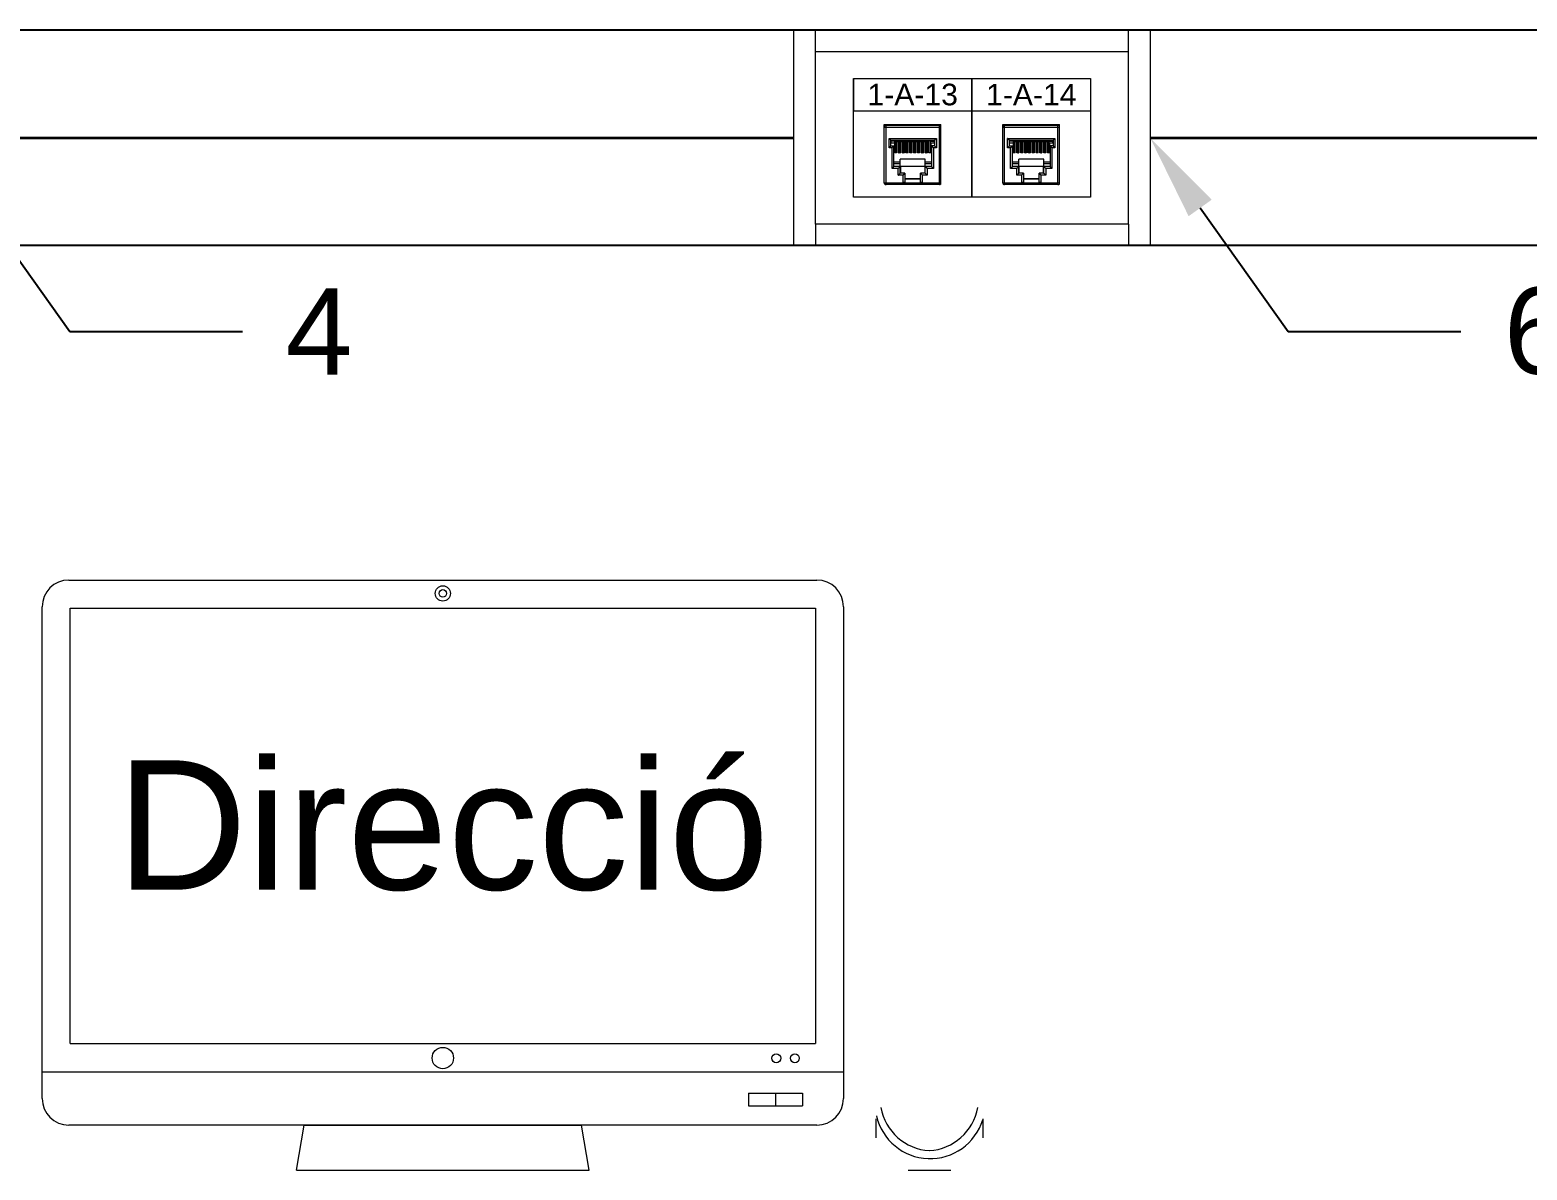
# Model space of a CAD drawing. Header units: millimetres. Extents: x 1256 to 2931, y 3298 to 3694.
# Drawn here: x 1974 to 2043.5, y 3333.4 to 3386.2 of the extents above; entities that cross this region are included whole.
import ezdxf
from ezdxf import colors
from ezdxf.entities.mleader import LeaderData, LeaderLine
from ezdxf.math import Vec2, Vec3

# ---------------------------------------------------------------- set-up
doc = ezdxf.new("R2010")
doc.units = ezdxf.units.MM
doc.layers.get('0').update_dxf_attribs({"color": 250, "lineweight": 5})
for name, color, linetype, lineweight in [('Canales', 250, 'Continuous', 25), ('Direcció', 1, 'Continuous', 35), ('Directrius', 1, 'Continuous', 35), ('Pantalla Rack', 250, 'Continuous', 5), ('Roseta', 250, 'Continuous', 5), ('Vendes', 1, 'Continuous', 35)]:
    doc.layers.add(name, color=color, linetype=linetype, lineweight=lineweight)
doc.styles.get("Standard").update_dxf_attribs({"font": 'Arial.ttf'})
pattern_1 = [(45, (1893.6518, 3266.090486), (-0.03132663, 0.03132663), [])]
pattern_2 = [(45, (1899.1518, 3266.090486), (-0.03132663, 0.03132663), [])]

# ---------------------------------------------------------------- blocks, each defined once
blk = doc.blocks.new('MOUSE FRONTAL')
at = {"color": 250}
for p, q in [((-0.03329, 0.02004), (-0.03327, 0.03198)), ((0.03327, 0.03187), (0.03329, 0.02004)), ((-0.01329, 0), (0.01329, 0))]:
    blk.add_line(p, q, dxfattribs=at)
for centre, radius, start, end in [((0.00192, 0.04488), 0.03284, 190.31373, 266.56712), ((-0.00211, 0.04488), 0.03284, 273.43288, 349.68627), ((0.00042, 0.04151), 0.03438, 192.91762, 342.8701)]:
    blk.add_arc(centre, radius, start, end, dxfattribs=at)
blk = doc.blocks.new('MONITOR FRONTAL')
at = {"color": 250}
for p, q in [((-0.23333, 0.36802), (0.23333, 0.36802)), ((-0.25, 0.04469), (-0.25, 0.35135)), ((-0.2325, 0.07885), (-0.2325, 0.35052)), ((-0.2325, 0.35052), (0.2325, 0.35052)), ((0.2325, 0.35052), (0.2325, 0.07885)), ((0.25, 0.35135), (0.25, 0.04469)), ((-0.2325, 0.07885), (0.2325, 0.07885)), ((-0.25, 0.06135), (0.25, 0.06135)), ((0.19073, 0.048), (0.22448, 0.048)), ((0.19073, 0.048), (0.19073, 0.04011)), ((0.20761, 0.048), (0.20761, 0.04011)), ((0.22448, 0.048), (0.22448, 0.04011)), ((0.19073, 0.04011), (0.22448, 0.04011)), ((0.23333, 0.02802), (-0.23333, 0.02802)), ((-0.0913, 0), (-0.08647, 0.02802)), ((-0.08647, 0.02802), (0.08647, 0.02802)), ((0.0913, 0), (0.08647, 0.02802)), ((-0.0913, 0), (0.0913, 0)), ((-0.0913, 0), (0.0913, 0))]:
    blk.add_line(p, q, dxfattribs=at)
for centre, radius in [((0, 0.35969), 0.00476), ((0, 0.35969), 0.00235), ((0, 0.06986), 0.00667), ((0.20805, 0.06973), 0.00276), ((0.21966, 0.06973), 0.00276)]:
    blk.add_circle(centre, radius, dxfattribs=at)
for centre, start, end in [((-0.23333, 0.35135), 90, 180), ((0.23333, 0.35135), 0, 90), ((-0.23333, 0.04469), 180, 270), ((0.23333, 0.04469), 270, 0)]:
    blk.add_arc(centre, 0.01667, start, end, dxfattribs=at)

msp = doc.modelspace()

# ---------------------------------------------------------------- hatches: boundary and pattern name
at = {"layer": 'Roseta'}
h = msp.add_hatch(dxfattribs=at)
h.set_pattern_fill('ANSI31', color=256, scale=0.013954, style=0)
h.set_pattern_definition(pattern_1)
h.paths.add_polyline_path([(2014.372, 3381.112), (2014.313, 3381.112), (2014.298, 3381.111), (2014.298, 3380.535), (2014.372, 3380.535)])
h = msp.add_hatch(dxfattribs=at)
h.set_pattern_fill('ANSI31', color=256, scale=0.013954, style=0)
h.set_pattern_definition(pattern_1)
h.paths.add_polyline_path([(2014.55, 3381.112), (2014.487, 3381.112), (2014.475, 3381.111), (2014.475, 3380.535), (2014.55, 3380.535)])
h.paths.add_polyline_path([(2014.726, 3381.112), (2014.651, 3381.112), (2014.651, 3380.535), (2014.726, 3380.535)])
h.paths.add_polyline_path([(2014.904, 3381.112), (2014.829, 3381.112), (2014.829, 3380.535), (2014.904, 3380.535)])
h.paths.add_polyline_path([(2015.081, 3381.112), (2015.006, 3381.112), (2015.006, 3380.535), (2015.081, 3380.535)])
h.paths.add_polyline_path([(2015.183, 3380.535), (2015.258, 3380.535), (2015.258, 3381.112), (2015.183, 3381.112)])
h.paths.add_polyline_path([(2015.362, 3380.535), (2015.436, 3380.535), (2015.436, 3381.112), (2015.362, 3381.112)])
h = msp.add_hatch(dxfattribs=at)
h.set_pattern_fill('ANSI31', color=256, scale=0.013954, style=0)
h.set_pattern_definition(pattern_1)
h.paths.add_polyline_path([(2015.542, 3380.535), (2015.617, 3380.535), (2015.617, 3381.112), (2015.612, 3381.112), (2015.542, 3381.112)])
h = msp.add_hatch(dxfattribs=at)
h.set_pattern_fill('ANSI31', color=256, scale=0.013954, style=0)
h.set_pattern_definition(pattern_2)
h.paths.add_polyline_path([(2019.872, 3381.112), (2019.813, 3381.112), (2019.798, 3381.111), (2019.798, 3380.535), (2019.872, 3380.535)])
h = msp.add_hatch(dxfattribs=at)
h.set_pattern_fill('ANSI31', color=256, scale=0.013954, style=0)
h.set_pattern_definition(pattern_2)
h.paths.add_polyline_path([(2020.05, 3381.112), (2019.987, 3381.112), (2019.975, 3381.111), (2019.975, 3380.535), (2020.05, 3380.535)])
h.paths.add_polyline_path([(2020.226, 3381.112), (2020.151, 3381.112), (2020.151, 3380.535), (2020.226, 3380.535)])
h.paths.add_polyline_path([(2020.404, 3381.112), (2020.329, 3381.112), (2020.329, 3380.535), (2020.404, 3380.535)])
h.paths.add_polyline_path([(2020.581, 3381.112), (2020.506, 3381.112), (2020.506, 3380.535), (2020.581, 3380.535)])
h.paths.add_polyline_path([(2020.683, 3380.535), (2020.758, 3380.535), (2020.758, 3381.112), (2020.683, 3381.112)])
h.paths.add_polyline_path([(2020.862, 3380.535), (2020.936, 3380.535), (2020.936, 3381.112), (2020.862, 3381.112)])
h = msp.add_hatch(dxfattribs=at)
h.set_pattern_fill('ANSI31', color=256, scale=0.013954, style=0)
h.set_pattern_definition(pattern_2)
h.paths.add_polyline_path([(2021.042, 3380.535), (2021.117, 3380.535), (2021.117, 3381.112), (2021.112, 3381.112), (2021.042, 3381.112)])

# ---------------------------------------------------------------- linework, layer by layer
at = {"layer": 'Canales'}
for p, q in [((1867.104, 3386.239), (2064.604, 3386.239)), ((2332.104, 3376.239), (1867.104, 3376.239))]:
    msp.add_line(p, q, dxfattribs=at)
at = {"layer": 'Direcció'}
msp.add_line((2025.964, 3381.239), (2073.604, 3381.239), dxfattribs=at)
at = {"layer": 'Roseta'}
for p, q in [((2009.444, 3386.239), (2025.964, 3386.239)), ((2009.444, 3376.239), (2009.444, 3386.239)), ((2010.444, 3377.239), (2010.444, 3386.239)), ((2024.964, 3377.239), (2024.964, 3386.239)), ((2025.964, 3386.239), (2025.964, 3376.239)), ((2010.444, 3385.239), (2024.964, 3385.239)), ((2012.204, 3383.989), (2017.704, 3383.989)), ((2012.204, 3378.489), (2012.204, 3383.989)), ((2012.204, 3383.989), (2012.204, 3382.489)), ((2017.704, 3383.989), (2017.704, 3378.489)), ((2017.704, 3383.989), (2023.204, 3383.989)), ((2017.704, 3378.489), (2017.704, 3383.989)), ((2017.704, 3378.489), (2017.704, 3383.989)), ((2023.204, 3383.989), (2023.204, 3378.489)), ((2012.204, 3382.489), (2023.204, 3382.489)), ((2013.629, 3381.859), (2016.263, 3381.859)), ((2019.129, 3381.859), (2021.763, 3381.859)), ((2016.193, 3379.068), (2013.716, 3379.068)), ((2021.693, 3379.068), (2019.216, 3379.068)), ((2017.704, 3378.489), (2012.204, 3378.489)), ((2023.204, 3378.489), (2017.704, 3378.489)), ((2024.964, 3377.239), (2010.444, 3377.239)), ((2010.444, 3377.239), (2010.444, 3376.239)), ((2024.964, 3377.239), (2024.964, 3376.239)), ((2025.964, 3376.239), (2009.444, 3376.239))]:
    msp.add_line(p, q, dxfattribs=at)
at = {"layer": 'Roseta', "linetype": 'Continuous'}
for p, q in [((2013.629, 3379.155), (2013.629, 3381.859)), ((2013.629, 3381.736), (2016.263, 3381.736)), ((2013.716, 3379.068), (2013.716, 3381.859)), ((2013.716, 3381.824), (2016.193, 3381.824)), ((2016.193, 3379.068), (2016.193, 3381.859)), ((2016.263, 3379.068), (2016.263, 3381.859)), ((2019.129, 3379.155), (2019.129, 3381.859)), ((2019.129, 3381.736), (2021.763, 3381.736)), ((2019.216, 3379.068), (2019.216, 3381.859)), ((2019.216, 3381.824), (2021.693, 3381.824)), ((2021.693, 3379.068), (2021.693, 3381.859)), ((2021.763, 3379.068), (2021.763, 3381.859)), ((2013.856, 3381.211), (2016.053, 3381.211)), ((2013.856, 3380.777), (2013.856, 3381.211)), ((2013.995, 3380.777), (2013.856, 3380.777)), ((2013.943, 3381.124), (2015.966, 3381.124)), ((2013.943, 3380.864), (2013.943, 3381.124)), ((2013.943, 3381.124), (2013.943, 3381.124)), ((2013.943, 3381.112), (2015.966, 3381.112)), ((2013.943, 3381.072), (2013.951, 3381.072)), ((2013.943, 3380.864), (2014.117, 3380.864)), ((2013.951, 3380.995), (2013.951, 3381.112)), ((2014.126, 3381.082), (2013.951, 3381.082)), ((2014.126, 3380.995), (2013.951, 3380.995)), ((2013.995, 3379.818), (2013.995, 3380.777)), ((2014.082, 3379.905), (2014.082, 3380.864)), ((2014.117, 3380.995), (2014.117, 3380.535)), ((2014.126, 3380.535), (2014.126, 3381.112)), ((2014.135, 3381.112), (2014.135, 3380.535)), ((2014.202, 3380.535), (2014.202, 3381.073)), ((2014.202, 3381.073), (2014.284, 3381.073)), ((2014.284, 3381.072), (2014.202, 3381.072)), ((2014.284, 3380.535), (2014.284, 3381.073)), ((2014.291, 3381.112), (2014.291, 3380.535)), ((2014.298, 3381.112), (2014.298, 3380.535)), ((2014.313, 3381.112), (2014.298, 3381.111)), ((2014.372, 3381.112), (2014.372, 3380.535)), ((2014.38, 3380.535), (2014.38, 3381.073)), ((2014.38, 3381.073), (2014.462, 3381.073)), ((2014.462, 3381.072), (2014.38, 3381.072)), ((2014.462, 3380.535), (2014.462, 3381.073)), ((2014.47, 3381.112), (2014.47, 3380.535)), ((2014.475, 3381.112), (2014.475, 3380.535)), ((2014.487, 3381.112), (2014.475, 3381.111)), ((2014.55, 3381.112), (2014.55, 3380.535)), ((2014.558, 3380.535), (2014.558, 3381.073)), ((2014.558, 3381.073), (2014.64, 3381.073)), ((2014.64, 3381.072), (2014.558, 3381.072)), ((2014.64, 3380.535), (2014.64, 3381.073)), ((2014.649, 3381.112), (2014.649, 3380.535)), ((2014.651, 3381.112), (2014.651, 3380.535)), ((2014.726, 3381.112), (2014.726, 3380.535)), ((2014.736, 3380.535), (2014.736, 3381.073)), ((2014.736, 3381.073), (2014.817, 3381.073)), ((2014.817, 3381.072), (2014.736, 3381.072)), ((2014.817, 3380.535), (2014.817, 3381.073)), ((2014.827, 3381.112), (2014.827, 3380.535)), ((2014.829, 3381.112), (2014.829, 3380.535)), ((2014.904, 3381.112), (2014.904, 3380.535)), ((2014.913, 3380.535), (2014.913, 3381.073)), ((2014.913, 3381.073), (2014.995, 3381.073)), ((2014.995, 3381.072), (2014.913, 3381.072)), ((2014.995, 3380.535), (2014.995, 3381.073)), ((2015.006, 3381.112), (2015.006, 3380.535)), ((2015.081, 3381.112), (2015.081, 3380.535)), ((2015.081, 3381.112), (2015.081, 3380.535)), ((2015.091, 3380.535), (2015.091, 3381.073)), ((2015.091, 3381.073), (2015.173, 3381.073)), ((2015.173, 3381.072), (2015.091, 3381.072)), ((2015.173, 3380.535), (2015.173, 3381.073)), ((2015.183, 3381.112), (2015.183, 3380.535)), ((2015.258, 3381.112), (2015.258, 3380.535)), ((2015.259, 3381.112), (2015.259, 3380.535)), ((2015.269, 3380.535), (2015.269, 3381.073)), ((2015.269, 3381.073), (2015.351, 3381.073)), ((2015.351, 3381.072), (2015.269, 3381.072)), ((2015.351, 3380.535), (2015.351, 3381.073)), ((2015.362, 3381.112), (2015.362, 3380.535)), ((2015.436, 3381.112), (2015.436, 3380.535)), ((2015.44, 3381.112), (2015.44, 3380.535)), ((2015.447, 3380.535), (2015.447, 3381.073)), ((2015.447, 3381.073), (2015.529, 3381.073)), ((2015.529, 3381.072), (2015.447, 3381.072)), ((2015.529, 3380.535), (2015.529, 3381.073)), ((2015.542, 3381.112), (2015.542, 3380.535)), ((2015.617, 3381.112), (2015.612, 3381.112)), ((2015.617, 3381.113), (2015.617, 3381.112)), ((2015.617, 3381.112), (2015.617, 3380.535)), ((2015.621, 3381.112), (2015.621, 3380.535)), ((2015.625, 3380.535), (2015.625, 3381.073)), ((2015.625, 3381.073), (2015.707, 3381.073)), ((2015.707, 3381.072), (2015.625, 3381.072)), ((2015.707, 3380.535), (2015.707, 3381.073)), ((2015.774, 3380.535), (2015.774, 3381.112)), ((2015.783, 3380.535), (2015.783, 3381.112)), ((2015.783, 3381.082), (2015.957, 3381.082)), ((2015.957, 3380.995), (2015.783, 3380.995)), ((2015.792, 3380.995), (2015.792, 3380.535)), ((2015.966, 3380.864), (2015.792, 3380.864)), ((2015.826, 3380.864), (2015.826, 3379.905)), ((2016.053, 3380.777), (2015.914, 3380.777)), ((2015.914, 3380.777), (2015.914, 3379.818)), ((2015.957, 3380.995), (2015.957, 3381.112)), ((2015.966, 3381.072), (2015.957, 3381.072)), ((2015.966, 3381.124), (2015.966, 3380.864)), ((2015.966, 3381.124), (2015.966, 3381.124)), ((2016.053, 3381.211), (2016.053, 3380.777)), ((2019.356, 3381.211), (2021.553, 3381.211)), ((2019.356, 3380.777), (2019.356, 3381.211)), ((2019.495, 3380.777), (2019.356, 3380.777)), ((2019.443, 3381.124), (2021.466, 3381.124)), ((2019.443, 3380.864), (2019.443, 3381.124)), ((2019.443, 3381.124), (2019.443, 3381.124)), ((2019.443, 3381.112), (2021.466, 3381.112)), ((2019.443, 3381.072), (2019.451, 3381.072)), ((2019.443, 3380.864), (2019.617, 3380.864)), ((2019.451, 3380.995), (2019.451, 3381.112)), ((2019.626, 3381.082), (2019.451, 3381.082)), ((2019.626, 3380.995), (2019.451, 3380.995)), ((2019.495, 3379.818), (2019.495, 3380.777)), ((2019.582, 3379.905), (2019.582, 3380.864)), ((2019.617, 3380.995), (2019.617, 3380.535)), ((2019.626, 3380.535), (2019.626, 3381.112)), ((2019.635, 3381.112), (2019.635, 3380.535)), ((2019.702, 3380.535), (2019.702, 3381.073)), ((2019.702, 3381.073), (2019.784, 3381.073)), ((2019.784, 3381.072), (2019.702, 3381.072)), ((2019.784, 3380.535), (2019.784, 3381.073)), ((2019.791, 3381.112), (2019.791, 3380.535)), ((2019.798, 3381.112), (2019.798, 3380.535)), ((2019.813, 3381.112), (2019.798, 3381.111)), ((2019.872, 3381.112), (2019.872, 3380.535)), ((2019.88, 3380.535), (2019.88, 3381.073)), ((2019.88, 3381.073), (2019.962, 3381.073)), ((2019.962, 3381.072), (2019.88, 3381.072)), ((2019.962, 3380.535), (2019.962, 3381.073)), ((2019.97, 3381.112), (2019.97, 3380.535)), ((2019.975, 3381.112), (2019.975, 3380.535)), ((2019.987, 3381.112), (2019.975, 3381.111)), ((2020.05, 3381.112), (2020.05, 3380.535)), ((2020.058, 3380.535), (2020.058, 3381.073)), ((2020.058, 3381.073), (2020.14, 3381.073)), ((2020.14, 3381.072), (2020.058, 3381.072)), ((2020.14, 3380.535), (2020.14, 3381.073)), ((2020.149, 3381.112), (2020.149, 3380.535)), ((2020.151, 3381.112), (2020.151, 3380.535)), ((2020.226, 3381.112), (2020.226, 3380.535)), ((2020.236, 3380.535), (2020.236, 3381.073)), ((2020.236, 3381.073), (2020.317, 3381.073)), ((2020.317, 3381.072), (2020.236, 3381.072)), ((2020.317, 3380.535), (2020.317, 3381.073)), ((2020.327, 3381.112), (2020.327, 3380.535)), ((2020.329, 3381.112), (2020.329, 3380.535)), ((2020.404, 3381.112), (2020.404, 3380.535)), ((2020.413, 3380.535), (2020.413, 3381.073)), ((2020.413, 3381.073), (2020.495, 3381.073)), ((2020.495, 3381.072), (2020.413, 3381.072)), ((2020.495, 3380.535), (2020.495, 3381.073)), ((2020.506, 3381.112), (2020.506, 3380.535)), ((2020.581, 3381.112), (2020.581, 3380.535)), ((2020.581, 3381.112), (2020.581, 3380.535)), ((2020.591, 3380.535), (2020.591, 3381.073)), ((2020.591, 3381.073), (2020.673, 3381.073)), ((2020.673, 3381.072), (2020.591, 3381.072)), ((2020.673, 3380.535), (2020.673, 3381.073)), ((2020.683, 3381.112), (2020.683, 3380.535)), ((2020.758, 3381.112), (2020.758, 3380.535)), ((2020.759, 3381.112), (2020.759, 3380.535)), ((2020.769, 3380.535), (2020.769, 3381.073)), ((2020.769, 3381.073), (2020.851, 3381.073)), ((2020.851, 3381.072), (2020.769, 3381.072)), ((2020.851, 3380.535), (2020.851, 3381.073)), ((2020.862, 3381.112), (2020.862, 3380.535)), ((2020.936, 3381.112), (2020.936, 3380.535)), ((2020.94, 3381.112), (2020.94, 3380.535)), ((2020.947, 3380.535), (2020.947, 3381.073)), ((2020.947, 3381.073), (2021.029, 3381.073)), ((2021.029, 3381.072), (2020.947, 3381.072)), ((2021.029, 3380.535), (2021.029, 3381.073)), ((2021.042, 3381.112), (2021.042, 3380.535)), ((2021.117, 3381.112), (2021.112, 3381.112)), ((2021.117, 3381.113), (2021.117, 3381.112)), ((2021.117, 3381.112), (2021.117, 3380.535)), ((2021.121, 3381.112), (2021.121, 3380.535)), ((2021.125, 3380.535), (2021.125, 3381.073)), ((2021.125, 3381.073), (2021.207, 3381.073)), ((2021.207, 3381.072), (2021.125, 3381.072)), ((2021.207, 3380.535), (2021.207, 3381.073)), ((2021.274, 3380.535), (2021.274, 3381.112)), ((2021.283, 3380.535), (2021.283, 3381.112)), ((2021.283, 3381.082), (2021.457, 3381.082)), ((2021.457, 3380.995), (2021.283, 3380.995)), ((2021.292, 3380.995), (2021.292, 3380.535)), ((2021.466, 3380.864), (2021.292, 3380.864)), ((2021.326, 3380.864), (2021.326, 3379.905)), ((2021.553, 3380.777), (2021.414, 3380.777)), ((2021.414, 3380.777), (2021.414, 3379.818)), ((2021.457, 3380.995), (2021.457, 3381.112)), ((2021.466, 3381.072), (2021.457, 3381.072)), ((2021.466, 3381.124), (2021.466, 3380.864)), ((2021.466, 3381.124), (2021.466, 3381.124)), ((2021.553, 3381.211), (2021.553, 3380.777)), ((2014.37, 3380.114), (2014.082, 3380.114)), ((2014.37, 3380.027), (2014.082, 3380.027)), ((2014.202, 3380.535), (2014.117, 3380.535)), ((2014.38, 3380.535), (2014.284, 3380.535)), ((2014.37, 3379.591), (2014.37, 3380.254)), ((2015.539, 3380.254), (2014.37, 3380.254)), ((2014.558, 3380.535), (2014.462, 3380.535)), ((2014.736, 3380.535), (2014.64, 3380.535)), ((2014.913, 3380.535), (2014.817, 3380.535)), ((2015.091, 3380.535), (2014.995, 3380.535)), ((2015.269, 3380.535), (2015.173, 3380.535)), ((2015.447, 3380.535), (2015.351, 3380.535)), ((2015.625, 3380.535), (2015.529, 3380.535)), ((2015.539, 3379.591), (2015.539, 3380.254)), ((2015.826, 3380.114), (2015.539, 3380.114)), ((2015.826, 3380.027), (2015.539, 3380.027)), ((2015.792, 3380.535), (2015.707, 3380.535)), ((2019.87, 3380.114), (2019.582, 3380.114)), ((2019.87, 3380.027), (2019.582, 3380.027)), ((2019.702, 3380.535), (2019.617, 3380.535)), ((2019.88, 3380.535), (2019.784, 3380.535)), ((2019.87, 3379.591), (2019.87, 3380.254)), ((2021.039, 3380.254), (2019.87, 3380.254)), ((2020.058, 3380.535), (2019.962, 3380.535)), ((2020.236, 3380.535), (2020.14, 3380.535)), ((2020.413, 3380.535), (2020.317, 3380.535)), ((2020.591, 3380.535), (2020.495, 3380.535)), ((2020.769, 3380.535), (2020.673, 3380.535)), ((2020.947, 3380.535), (2020.851, 3380.535)), ((2021.125, 3380.535), (2021.029, 3380.535)), ((2021.039, 3379.591), (2021.039, 3380.254)), ((2021.326, 3380.114), (2021.039, 3380.114)), ((2021.326, 3380.027), (2021.039, 3380.027)), ((2021.292, 3380.535), (2021.207, 3380.535)), ((2014.283, 3379.818), (2013.995, 3379.818)), ((2015.826, 3379.905), (2014.082, 3379.905)), ((2014.283, 3379.504), (2014.283, 3379.818)), ((2014.501, 3379.504), (2014.283, 3379.504)), ((2014.588, 3379.591), (2014.37, 3379.591)), ((2014.374, 3379.905), (2014.374, 3379.591)), ((2014.382, 3379.905), (2014.382, 3379.591)), ((2014.501, 3379.504), (2014.501, 3379.155)), ((2014.588, 3379.591), (2014.588, 3379.181)), ((2014.588, 3379.347), (2015.321, 3379.347)), ((2014.588, 3379.338), (2015.321, 3379.338)), ((2015.321, 3379.181), (2015.321, 3379.591)), ((2015.539, 3379.591), (2015.321, 3379.591)), ((2015.408, 3379.155), (2015.408, 3379.504)), ((2015.626, 3379.504), (2015.408, 3379.504)), ((2015.527, 3379.591), (2015.527, 3379.905)), ((2015.535, 3379.591), (2015.535, 3379.905)), ((2015.626, 3379.818), (2015.626, 3379.504)), ((2015.914, 3379.818), (2015.626, 3379.818)), ((2019.783, 3379.818), (2019.495, 3379.818)), ((2021.326, 3379.905), (2019.582, 3379.905)), ((2019.783, 3379.504), (2019.783, 3379.818)), ((2020.001, 3379.504), (2019.783, 3379.504)), ((2020.088, 3379.591), (2019.87, 3379.591)), ((2019.874, 3379.905), (2019.874, 3379.591)), ((2019.882, 3379.905), (2019.882, 3379.591)), ((2020.001, 3379.504), (2020.001, 3379.155)), ((2020.088, 3379.591), (2020.088, 3379.181)), ((2020.088, 3379.347), (2020.821, 3379.347)), ((2020.088, 3379.338), (2020.821, 3379.338)), ((2020.821, 3379.181), (2020.821, 3379.591)), ((2021.039, 3379.591), (2020.821, 3379.591)), ((2020.908, 3379.155), (2020.908, 3379.504)), ((2021.126, 3379.504), (2020.908, 3379.504)), ((2021.027, 3379.591), (2021.027, 3379.905)), ((2021.035, 3379.591), (2021.035, 3379.905)), ((2021.126, 3379.818), (2021.126, 3379.504)), ((2021.414, 3379.818), (2021.126, 3379.818)), ((2013.629, 3379.155), (2016.263, 3379.155)), ((2014.588, 3379.329), (2015.321, 3379.329)), ((2019.129, 3379.155), (2021.763, 3379.155)), ((2020.088, 3379.329), (2020.821, 3379.329))]:
    msp.add_line(p, q, dxfattribs=at)
for centre, start, end in [((2013.716, 3381.736), 90, 180), ((2016.193, 3381.736), 36.23422, 90), ((2019.216, 3381.736), 90, 180), ((2021.693, 3381.736), 36.23422, 90), ((2013.716, 3379.155), 180, 270), ((2016.193, 3379.155), 270, 323.26635), ((2019.216, 3379.155), 180, 270), ((2021.693, 3379.155), 270, 323.26635)]:
    msp.add_arc(centre, 0.0872, start, end, dxfattribs=at)
for points, start_tangent, end_tangent in [([(2013.943, 3381.124), (2013.94, 3381.127), (2013.932, 3381.134), (2013.922, 3381.144), (2013.911, 3381.156), (2013.898, 3381.169), (2013.884, 3381.183), (2013.87, 3381.197), (2013.856, 3381.211)], (-0.707107, 0.707107), (-0.707107, 0.707107)), ([(2013.856, 3380.777), (2013.87, 3380.791), (2013.884, 3380.806), (2013.898, 3380.82), (2013.911, 3380.833), (2013.923, 3380.845), (2013.933, 3380.855), (2013.94, 3380.862), (2013.943, 3380.864)], (0.707107, 0.707107), (0.707107, 0.707107)), ([(2013.995, 3380.777), (2014.009, 3380.791), (2014.024, 3380.806), (2014.038, 3380.82), (2014.051, 3380.833), (2014.063, 3380.845), (2014.073, 3380.855), (2014.08, 3380.862), (2014.082, 3380.864)], (0.707107, 0.707107), (0.707107, 0.707107)), ([(2015.914, 3380.777), (2015.9, 3380.791), (2015.885, 3380.806), (2015.871, 3380.82), (2015.858, 3380.833), (2015.846, 3380.845), (2015.836, 3380.855), (2015.829, 3380.862), (2015.826, 3380.864)], (-0.707107, 0.707107), (-0.707107, 0.707107)), ([(2015.966, 3381.124), (2015.969, 3381.127), (2015.976, 3381.134), (2015.986, 3381.144), (2015.998, 3381.156), (2016.011, 3381.169), (2016.025, 3381.183), (2016.039, 3381.197), (2016.053, 3381.211)], (0.707107, 0.707107), (0.707107, 0.707107)), ([(2016.053, 3380.777), (2016.039, 3380.791), (2016.025, 3380.806), (2016.011, 3380.82), (2015.997, 3380.833), (2015.986, 3380.845), (2015.976, 3380.855), (2015.969, 3380.862), (2015.966, 3380.864)], (-0.707107, 0.707107), (-0.707107, 0.707107)), ([(2019.443, 3381.124), (2019.44, 3381.127), (2019.432, 3381.134), (2019.422, 3381.144), (2019.411, 3381.156), (2019.398, 3381.169), (2019.384, 3381.183), (2019.37, 3381.197), (2019.356, 3381.211)], (-0.707107, 0.707107), (-0.707107, 0.707107)), ([(2019.356, 3380.777), (2019.37, 3380.791), (2019.384, 3380.806), (2019.398, 3380.82), (2019.411, 3380.833), (2019.423, 3380.845), (2019.433, 3380.855), (2019.44, 3380.862), (2019.443, 3380.864)], (0.707107, 0.707107), (0.707107, 0.707107)), ([(2019.495, 3380.777), (2019.509, 3380.791), (2019.524, 3380.806), (2019.538, 3380.82), (2019.551, 3380.833), (2019.563, 3380.845), (2019.573, 3380.855), (2019.58, 3380.862), (2019.582, 3380.864)], (0.707107, 0.707107), (0.707107, 0.707107)), ([(2021.414, 3380.777), (2021.4, 3380.791), (2021.385, 3380.806), (2021.371, 3380.82), (2021.358, 3380.833), (2021.346, 3380.845), (2021.336, 3380.855), (2021.329, 3380.862), (2021.326, 3380.864)], (-0.707107, 0.707107), (-0.707107, 0.707107)), ([(2021.466, 3381.124), (2021.469, 3381.127), (2021.476, 3381.134), (2021.486, 3381.144), (2021.498, 3381.156), (2021.511, 3381.169), (2021.525, 3381.183), (2021.539, 3381.197), (2021.553, 3381.211)], (0.707107, 0.707107), (0.707107, 0.707107)), ([(2021.553, 3380.777), (2021.539, 3380.791), (2021.525, 3380.806), (2021.511, 3380.82), (2021.497, 3380.833), (2021.486, 3380.845), (2021.476, 3380.855), (2021.469, 3380.862), (2021.466, 3380.864)], (-0.707107, 0.707107), (-0.707107, 0.707107)), ([(2013.995, 3379.818), (2014.009, 3379.832), (2014.024, 3379.846), (2014.038, 3379.86), (2014.051, 3379.874), (2014.063, 3379.885), (2014.073, 3379.895), (2014.08, 3379.902), (2014.082, 3379.905)], (0.707107, 0.707107), (0.707107, 0.707107)), ([(2014.283, 3379.818), (2014.297, 3379.832), (2014.311, 3379.846), (2014.325, 3379.86), (2014.339, 3379.874), (2014.351, 3379.885), (2014.36, 3379.895), (2014.367, 3379.902), (2014.37, 3379.905)], (0.707107, 0.707107), (0.707107, 0.707107)), ([(2014.283, 3379.504), (2014.297, 3379.518), (2014.311, 3379.532), (2014.325, 3379.546), (2014.339, 3379.56), (2014.351, 3379.572), (2014.36, 3379.581), (2014.367, 3379.588), (2014.37, 3379.591)], (0.707107, 0.707107), (0.707107, 0.707107)), ([(2014.501, 3379.504), (2014.515, 3379.518), (2014.529, 3379.532), (2014.543, 3379.546), (2014.557, 3379.56), (2014.569, 3379.572), (2014.578, 3379.581), (2014.585, 3379.588), (2014.588, 3379.591)], (0.707107, 0.707107), (0.707107, 0.707107)), ([(2015.408, 3379.504), (2015.394, 3379.518), (2015.379, 3379.532), (2015.365, 3379.546), (2015.352, 3379.56), (2015.34, 3379.572), (2015.33, 3379.581), (2015.323, 3379.588), (2015.321, 3379.591)], (-0.707107, 0.707107), (-0.707107, 0.707107)), ([(2015.626, 3379.818), (2015.612, 3379.832), (2015.597, 3379.846), (2015.583, 3379.86), (2015.57, 3379.874), (2015.558, 3379.885), (2015.548, 3379.895), (2015.541, 3379.902), (2015.539, 3379.905)], (-0.707107, 0.707107), (-0.707107, 0.707107)), ([(2015.626, 3379.504), (2015.612, 3379.518), (2015.597, 3379.532), (2015.583, 3379.546), (2015.57, 3379.56), (2015.558, 3379.572), (2015.548, 3379.581), (2015.541, 3379.588), (2015.539, 3379.591)], (-0.707107, 0.707107), (-0.707107, 0.707107)), ([(2015.914, 3379.818), (2015.9, 3379.832), (2015.885, 3379.846), (2015.871, 3379.86), (2015.858, 3379.874), (2015.846, 3379.885), (2015.836, 3379.895), (2015.829, 3379.902), (2015.826, 3379.905)], (-0.707107, 0.707107), (-0.707107, 0.707107)), ([(2019.495, 3379.818), (2019.509, 3379.832), (2019.524, 3379.846), (2019.538, 3379.86), (2019.551, 3379.874), (2019.563, 3379.885), (2019.573, 3379.895), (2019.58, 3379.902), (2019.582, 3379.905)], (0.707107, 0.707107), (0.707107, 0.707107)), ([(2019.783, 3379.818), (2019.797, 3379.832), (2019.811, 3379.846), (2019.825, 3379.86), (2019.839, 3379.874), (2019.851, 3379.885), (2019.86, 3379.895), (2019.867, 3379.902), (2019.87, 3379.905)], (0.707107, 0.707107), (0.707107, 0.707107)), ([(2019.783, 3379.504), (2019.797, 3379.518), (2019.811, 3379.532), (2019.825, 3379.546), (2019.839, 3379.56), (2019.851, 3379.572), (2019.86, 3379.581), (2019.867, 3379.588), (2019.87, 3379.591)], (0.707107, 0.707107), (0.707107, 0.707107)), ([(2020.001, 3379.504), (2020.015, 3379.518), (2020.029, 3379.532), (2020.043, 3379.546), (2020.057, 3379.56), (2020.069, 3379.572), (2020.078, 3379.581), (2020.085, 3379.588), (2020.088, 3379.591)], (0.707107, 0.707107), (0.707107, 0.707107)), ([(2020.908, 3379.504), (2020.894, 3379.518), (2020.879, 3379.532), (2020.865, 3379.546), (2020.852, 3379.56), (2020.84, 3379.572), (2020.83, 3379.581), (2020.823, 3379.588), (2020.821, 3379.591)], (-0.707107, 0.707107), (-0.707107, 0.707107)), ([(2021.126, 3379.818), (2021.112, 3379.832), (2021.097, 3379.846), (2021.083, 3379.86), (2021.07, 3379.874), (2021.058, 3379.885), (2021.048, 3379.895), (2021.041, 3379.902), (2021.039, 3379.905)], (-0.707107, 0.707107), (-0.707107, 0.707107)), ([(2021.126, 3379.504), (2021.112, 3379.518), (2021.097, 3379.532), (2021.083, 3379.546), (2021.07, 3379.56), (2021.058, 3379.572), (2021.048, 3379.581), (2021.041, 3379.588), (2021.039, 3379.591)], (-0.707107, 0.707107), (-0.707107, 0.707107)), ([(2021.414, 3379.818), (2021.4, 3379.832), (2021.385, 3379.846), (2021.371, 3379.86), (2021.358, 3379.874), (2021.346, 3379.885), (2021.336, 3379.895), (2021.329, 3379.902), (2021.326, 3379.905)], (-0.707107, 0.707107), (-0.707107, 0.707107)), ([(2014.588, 3379.181), (2014.585, 3379.174), (2014.576, 3379.168), (2014.562, 3379.162), (2014.544, 3379.158), (2014.523, 3379.156), (2014.501, 3379.155)], (0, -1), (-1, 0)), ([(2015.408, 3379.155), (2015.386, 3379.156), (2015.365, 3379.158), (2015.347, 3379.162), (2015.333, 3379.168), (2015.324, 3379.174), (2015.321, 3379.181)], (-1, 0), (0, 1)), ([(2020.088, 3379.181), (2020.085, 3379.174), (2020.076, 3379.168), (2020.062, 3379.162), (2020.044, 3379.158), (2020.023, 3379.156), (2020.001, 3379.155)], (0, -1), (-1, 0)), ([(2020.908, 3379.155), (2020.886, 3379.156), (2020.865, 3379.158), (2020.847, 3379.162), (2020.833, 3379.168), (2020.824, 3379.174), (2020.821, 3379.181)], (-1, 0), (0, 1))]:
    msp.add_spline(points, degree=3, dxfattribs=dict(at, start_tangent=start_tangent, end_tangent=end_tangent))
at = {"layer": 'Vendes'}
msp.add_line((1969.444, 3381.239), (2009.444, 3381.239), dxfattribs=at)

# ---------------------------------------------------------------- block references
at = {"layer": 'Pantalla Rack', "xscale": 74.34576990001176, "yscale": 74.34576990001176, "zscale": 74.34576990001176}
msp.add_blockref('MONITOR FRONTAL', (1993.157, 3333.367), dxfattribs=at)
at = {"layer": 'Pantalla Rack', "color": 250, "xscale": 74.34576990001176, "yscale": 74.34576990001176, "zscale": 74.34576990001176}
msp.add_blockref('MOUSE FRONTAL', (2015.731, 3333.367), dxfattribs=at)

# ---------------------------------------------------------------- texts
at = {"layer": 'Pantalla Rack', "insert": (1993.157, 3349.328), "char_height": 6, "attachment_point": 5}
msp.add_mtext_dynamic_manual_height_columns('Direcció', width=34.63274, gutter_width=5, heights=[0], dxfattribs=at)
at = {"layer": 'Roseta', "char_height": 1, "attachment_point": 5}
for s, insert in [('1-A-13', (2014.954, 3383.238)), ('1-A-14', (2020.454, 3383.238))]:
    msp.add_mtext_dynamic_manual_height_columns(s, width=5.5, gutter_width=12.5, heights=[1.5], dxfattribs=dict(at, insert=insert))

# ---------------------------------------------------------------- leaders
at = {"layer": 'Directrius'}
ml = msp.add_multileader_mtext('Standard', dxfattribs=at)
ml.set_content('4', color=256)
ml.set_leader_properties()
ml.build(insert=Vec2(0, 0))
ctx = ml.context
ctx.base_point, ctx.plane_origin = Vec3(1983.857, 3372.26), Vec3(1971.951, 3381.239)
notes = []
notes.append((ctx, [(0, (1, 1, 0), (1975.857, 3372.26), (1, 0), 8, [(0, [(1969.444, 3381.239)], 0, [])])]))
ctx.mtext.insert, ctx.mtext.flow_direction = Vec3(1985.857, 3374.26), 5
ml = msp.add_multileader_mtext('Standard', dxfattribs=at)
ml.set_content('6', color=256)
ml.set_leader_properties()
ml.build(insert=Vec2(0, 0))
ctx = ml.context
ctx.base_point, ctx.plane_origin = Vec3(2040.377, 3372.26), Vec3(2028.471, 3381.239)
notes.append((ctx, [(0, (1, 1, 0), (2032.377, 3372.26), (1, 0), 8, [(0, [(2025.964, 3381.239)], 0, [])])]))
ctx.mtext.insert, ctx.mtext.flow_direction = Vec3(2042.377, 3374.294), 5
for ctx, leaders in notes:
    for number, flags, end, landing, length, lines in leaders:
        leader = LeaderData()
        leader.index, (leader.has_last_leader_line, leader.has_dogleg_vector, leader.attachment_direction) = number, flags
        leader.last_leader_point, leader.dogleg_vector, leader.dogleg_length = Vec3(end), Vec3(landing), length
        for number, points, colour, breaks in lines:
            line = LeaderLine()
            line.index, line.vertices, line.color, line.breaks = number, Vec3.list(points), colors.encode_raw_color(colour), breaks
            leader.lines.append(line)
        ctx.leaders.append(leader)

doc.saveas('drawing.dxf')
